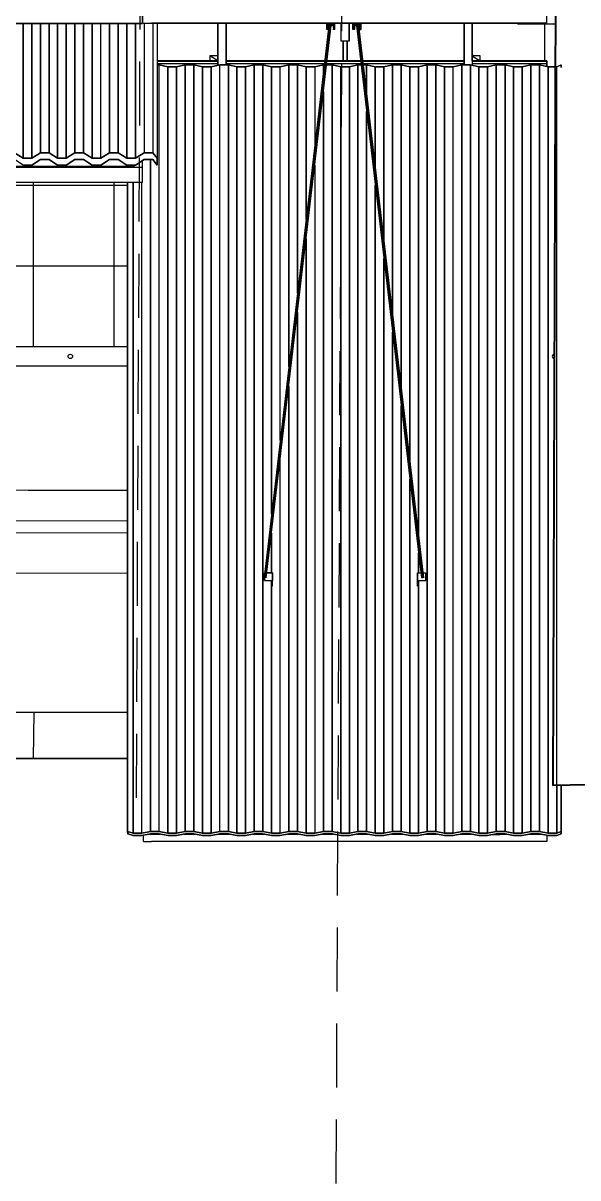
# Model space of a CAD drawing. Header units: millimetres. Extents: x -4997 to -4876, y -8737 to -8661.
# Drawn here: x -4911.32 to -4905.82, y -8712.92 to -8701.47 of the extents above; entities that cross this region are included whole.
import ezdxf

# ---------------------------------------------------------------- set-up
doc = ezdxf.new("R2010")
doc.units = ezdxf.units.MM
doc.header["$LTSCALE"] = 0.1
doc.linetypes.add('HIDDEN', pattern=[9.525, 6.35, -3.175])
for name, color, linetype in [('cobertura nova', 4, 'Continuous'), ('hachuras cobertura', 251, 'Continuous'), ('hachuras piso', 251, 'Continuous'), ('imagem', 7, 'Continuous'), ('layout cobertura', 251, 'Continuous'), ('visto', 9, 'Continuous')]:
    doc.layers.add(name, color=color, linetype=linetype)
doc.layers.add('coberturas', color=7, linetype='Continuous', lineweight=40)
picture_1 = doc.add_image_def('image1.jpg', size_in_pixel=(1920, 1080))

msp = doc.modelspace()

# ---------------------------------------------------------------- linework, layer by layer
at = {"layer": 'cobertura nova'}
for p, q in [((-4910.133, -8701.322), (-4910.133, -8701.472)), ((-4910.133, -8701.472), (-4910.133, -8701.322)), ((-4906.126, -8701.468), (-4906.126, -8701.318)), ((-4906.126, -8701.468), (-4906.126, -8701.318)), ((-4914.053, -8701.472), (-4910.213, -8701.472)), ((-4910.213, -8701.472), (-4914.053, -8701.472)), ((-4914.053, -8701.472), (-4910.213, -8701.472)), ((-4910.213, -8701.472), (-4914.053, -8701.472)), ((-4910.213, -8701.472), (-4910.133, -8701.472)), ((-4910.133, -8701.472), (-4910.213, -8701.472)), ((-4910.213, -8701.472), (-4910.133, -8701.472)), ((-4910.133, -8701.472), (-4910.213, -8701.472)), ((-4910.126, -8701.468), (-4910.046, -8701.468)), ((-4910.046, -8701.468), (-4906.126, -8701.468)), ((-4906.126, -8701.468), (-4910.046, -8701.468)), ((-4906.206, -8701.468), (-4910.046, -8701.468)), ((-4910.046, -8701.468), (-4906.206, -8701.468)), ((-4909.989, -8701.468), (-4908.308, -8701.468)), ((-4909.989, -8701.468), (-4908.308, -8701.468)), ((-4908.308, -8701.468), (-4909.989, -8701.468)), ((-4909.386, -8701.468), (-4909.989, -8701.468)), ((-4909.989, -8701.468), (-4909.989, -8702.807)), ((-4909.386, -8701.886), (-4909.386, -8701.468)), ((-4909.386, -8701.468), (-4909.386, -8701.886)), ((-4909.306, -8701.468), (-4909.306, -8701.883)), ((-4909.306, -8701.883), (-4909.306, -8701.468)), ((-4908.48, -8701.468), (-4909.306, -8701.468)), ((-4908.308, -8701.478), (-4908.308, -8701.468)), ((-4908.308, -8701.468), (-4908.308, -8701.478)), ((-4908.293, -8701.468), (-4908.293, -8701.478)), ((-4908.293, -8701.478), (-4908.293, -8701.468)), ((-4908.242, -8701.478), (-4908.242, -8701.468)), ((-4908.228, -8701.468), (-4908.048, -8701.468)), ((-4908.228, -8701.468), (-4908.048, -8701.468)), ((-4908.048, -8701.468), (-4908.228, -8701.468)), ((-4908.228, -8701.478), (-4908.228, -8701.468)), ((-4908.166, -8701.648), (-4908.166, -8701.468)), ((-4908.086, -8701.468), (-4908.086, -8701.648)), ((-4908.086, -8701.648), (-4908.086, -8701.468)), ((-4908.048, -8701.478), (-4908.048, -8701.468)), ((-4908.048, -8701.468), (-4908.048, -8701.478)), ((-4908.033, -8701.468), (-4908.033, -8701.478)), ((-4908.033, -8701.478), (-4908.033, -8701.468)), ((-4907.982, -8701.478), (-4907.982, -8701.468)), ((-4907.982, -8701.468), (-4907.982, -8701.478)), ((-4907.968, -8701.468), (-4906.206, -8701.468)), ((-4907.968, -8701.468), (-4906.126, -8701.468)), ((-4906.206, -8701.468), (-4907.968, -8701.468)), ((-4907.968, -8701.478), (-4907.968, -8701.468)), ((-4907.968, -8701.468), (-4907.968, -8701.503)), ((-4907.968, -8701.468), (-4907.968, -8701.478)), ((-4906.946, -8701.883), (-4906.946, -8701.468)), ((-4906.946, -8701.468), (-4906.946, -8701.883)), ((-4906.866, -8701.468), (-4906.866, -8701.886)), ((-4906.866, -8701.792), (-4906.866, -8701.468)), ((-4906.126, -8701.468), (-4906.206, -8701.468)), ((-4906.126, -8701.468), (-4906.206, -8701.468)), ((-4906.126, -8701.468), (-4906.206, -8701.468)), ((-4906.206, -8701.468), (-4906.126, -8701.468)), ((-4906.149, -8701.468), (-4906.149, -8701.843)), ((-4908.286, -8701.493), (-4908.929, -8706.968)), ((-4908.283, -8701.493), (-4908.929, -8706.968)), ((-4908.926, -8706.966), (-4908.275, -8701.493)), ((-4908.283, -8701.493), (-4908.926, -8706.966)), ((-4908.918, -8706.966), (-4908.267, -8701.493)), ((-4908.918, -8706.966), (-4908.275, -8701.493)), ((-4908.91, -8706.966), (-4908.263, -8701.493)), ((-4908.267, -8701.493), (-4908.91, -8706.966)), ((-4908.907, -8706.968), (-4908.263, -8701.493)), ((-4908.293, -8701.478), (-4908.308, -8701.478)), ((-4908.308, -8701.511), (-4908.308, -8701.478)), ((-4908.308, -8701.478), (-4908.308, -8701.511)), ((-4908.293, -8701.511), (-4908.308, -8701.511)), ((-4908.308, -8701.531), (-4908.308, -8701.511)), ((-4908.308, -8701.511), (-4908.308, -8701.531)), ((-4908.308, -8701.524), (-4908.308, -8701.531)), ((-4908.293, -8701.531), (-4908.308, -8701.531)), ((-4908.242, -8701.478), (-4908.293, -8701.478)), ((-4908.293, -8701.478), (-4908.293, -8701.511)), ((-4908.293, -8701.511), (-4908.293, -8701.478)), ((-4908.242, -8701.493), (-4908.293, -8701.493)), ((-4908.293, -8701.493), (-4908.293, -8701.503)), ((-4908.293, -8701.503), (-4908.293, -8701.524)), ((-4908.293, -8701.511), (-4908.293, -8701.531)), ((-4908.293, -8701.531), (-4908.293, -8701.511)), ((-4908.293, -8701.524), (-4908.293, -8701.531)), ((-4908.228, -8701.478), (-4908.242, -8701.478)), ((-4908.242, -8701.511), (-4908.242, -8701.478)), ((-4908.242, -8701.478), (-4908.242, -8701.493)), ((-4908.228, -8701.511), (-4908.242, -8701.511)), ((-4908.242, -8701.511), (-4908.242, -8701.531)), ((-4908.242, -8701.531), (-4908.242, -8701.524)), ((-4908.228, -8701.531), (-4908.242, -8701.531)), ((-4908.228, -8701.511), (-4908.228, -8701.478)), ((-4908.228, -8701.531), (-4908.228, -8701.511)), ((-4908.033, -8701.478), (-4908.048, -8701.478)), ((-4908.048, -8701.511), (-4908.048, -8701.478)), ((-4908.048, -8701.478), (-4908.048, -8701.511)), ((-4908.033, -8701.511), (-4908.048, -8701.511)), ((-4908.048, -8701.531), (-4908.048, -8701.511)), ((-4908.048, -8701.511), (-4908.048, -8701.531)), ((-4908.048, -8701.524), (-4908.048, -8701.531)), ((-4908.033, -8701.531), (-4908.048, -8701.531)), ((-4908.033, -8701.478), (-4908.033, -8701.511)), ((-4908.033, -8701.511), (-4908.033, -8701.478)), ((-4907.982, -8701.478), (-4908.033, -8701.478)), ((-4908.033, -8701.478), (-4907.982, -8701.478)), ((-4908.033, -8701.493), (-4908.033, -8701.503)), ((-4908.033, -8701.493), (-4908.002, -8701.493)), ((-4908.002, -8701.493), (-4908.033, -8701.493)), ((-4908.033, -8701.503), (-4908.033, -8701.524)), ((-4908.033, -8701.511), (-4908.033, -8701.531)), ((-4908.033, -8701.531), (-4908.033, -8701.511)), ((-4908.033, -8701.524), (-4908.033, -8701.531)), ((-4908.014, -8701.478), (-4908.014, -8701.478)), ((-4908.012, -8701.493), (-4907.369, -8706.968)), ((-4908.011, -8701.478), (-4908.011, -8701.478)), ((-4908.011, -8701.478), (-4908.011, -8701.478)), ((-4908.009, -8701.493), (-4907.365, -8706.97)), ((-4908.009, -8701.493), (-4907.369, -8706.968)), ((-4908.003, -8701.478), (-4907.357, -8706.971)), ((-4907.365, -8706.97), (-4908.003, -8701.478)), ((-4907.357, -8706.971), (-4907.994, -8701.493)), ((-4907.349, -8706.97), (-4907.993, -8701.493)), ((-4907.349, -8706.97), (-4907.99, -8701.493)), ((-4907.346, -8706.968), (-4907.99, -8701.493)), ((-4907.982, -8701.478), (-4907.968, -8701.478)), ((-4907.982, -8701.511), (-4907.982, -8701.478)), ((-4907.982, -8701.478), (-4907.982, -8701.511)), ((-4907.982, -8701.503), (-4907.982, -8701.524)), ((-4907.968, -8701.511), (-4907.982, -8701.511)), ((-4907.982, -8701.511), (-4907.982, -8701.531)), ((-4907.982, -8701.511), (-4907.968, -8701.511)), ((-4907.982, -8701.531), (-4907.982, -8701.511)), ((-4907.982, -8701.524), (-4907.982, -8701.524)), ((-4907.982, -8701.524), (-4907.982, -8701.531)), ((-4907.982, -8701.531), (-4907.982, -8701.531)), ((-4907.982, -8701.531), (-4907.968, -8701.531)), ((-4907.968, -8701.531), (-4907.982, -8701.531)), ((-4907.968, -8701.511), (-4907.968, -8701.478)), ((-4907.968, -8701.478), (-4907.968, -8701.511)), ((-4907.968, -8701.503), (-4907.968, -8701.524)), ((-4907.968, -8701.531), (-4907.968, -8701.511)), ((-4907.968, -8701.511), (-4907.968, -8701.531)), ((-4907.968, -8701.524), (-4907.968, -8701.531)), ((-4908.086, -8701.648), (-4908.166, -8701.648)), ((-4908.146, -8701.648), (-4908.146, -8701.843)), ((-4908.146, -8701.843), (-4908.146, -8701.648)), ((-4908.106, -8701.648), (-4908.106, -8701.843)), ((-4908.106, -8701.843), (-4908.106, -8701.648)), ((-4908.106, -8701.843), (-4908.106, -8701.648)), ((-4909.466, -8701.792), (-4909.466, -8701.843)), ((-4909.386, -8701.792), (-4909.466, -8701.792)), ((-4909.386, -8701.843), (-4909.466, -8701.792)), ((-4909.386, -8701.843), (-4909.386, -8701.792)), ((-4906.866, -8701.843), (-4906.866, -8701.792)), ((-4906.786, -8701.792), (-4906.866, -8701.792)), ((-4906.866, -8701.792), (-4906.786, -8701.843)), ((-4906.786, -8701.843), (-4906.786, -8701.792)), ((-4909.386, -8701.843), (-4909.989, -8701.843)), ((-4909.989, -8701.843), (-4909.386, -8701.843)), ((-4909.989, -8701.845), (-4909.386, -8701.845)), ((-4909.989, -8701.869), (-4909.386, -8701.869)), ((-4909.969, -8701.883), (-4909.989, -8701.883)), ((-4909.989, -8701.883), (-4909.969, -8701.883)), ((-4909.883, -8701.901), (-4909.969, -8701.883)), ((-4909.969, -8701.883), (-4909.883, -8701.901)), ((-4909.798, -8701.901), (-4909.883, -8701.901)), ((-4909.883, -8701.901), (-4909.883, -8701.901)), ((-4909.883, -8701.901), (-4909.798, -8701.901)), ((-4909.712, -8701.883), (-4909.798, -8701.901)), ((-4909.798, -8701.901), (-4909.712, -8701.883)), ((-4909.798, -8701.901), (-4909.798, -8701.901)), ((-4909.626, -8701.883), (-4909.712, -8701.883)), ((-4909.712, -8701.883), (-4909.712, -8701.883)), ((-4909.712, -8701.883), (-4909.626, -8701.883)), ((-4909.54, -8701.901), (-4909.626, -8701.883)), ((-4909.626, -8701.883), (-4909.626, -8701.883)), ((-4909.626, -8701.883), (-4909.54, -8701.901)), ((-4909.455, -8701.901), (-4909.54, -8701.901)), ((-4909.54, -8701.901), (-4909.54, -8701.901)), ((-4909.54, -8701.901), (-4909.455, -8701.901)), ((-4909.466, -8701.843), (-4909.466, -8701.843)), ((-4909.466, -8701.843), (-4909.466, -8701.843)), ((-4909.466, -8701.843), (-4909.386, -8701.843)), ((-4909.369, -8701.883), (-4909.455, -8701.901)), ((-4909.455, -8701.901), (-4909.369, -8701.883)), ((-4909.455, -8701.901), (-4909.455, -8701.901)), ((-4909.386, -8701.843), (-4909.386, -8701.843)), ((-4909.283, -8701.883), (-4909.369, -8701.883)), ((-4909.369, -8701.883), (-4909.283, -8701.883)), ((-4908.327, -8701.843), (-4909.306, -8701.843)), ((-4909.306, -8701.843), (-4908.327, -8701.843)), ((-4909.306, -8701.845), (-4908.327, -8701.845)), ((-4909.306, -8701.869), (-4908.33, -8701.869)), ((-4909.198, -8701.901), (-4909.283, -8701.883)), ((-4909.283, -8701.883), (-4909.283, -8701.883)), ((-4909.283, -8701.883), (-4909.198, -8701.901)), ((-4909.112, -8701.901), (-4909.198, -8701.901)), ((-4909.198, -8701.901), (-4909.198, -8701.901)), ((-4909.198, -8701.901), (-4909.112, -8701.901)), ((-4909.026, -8701.883), (-4909.112, -8701.901)), ((-4909.112, -8701.901), (-4909.026, -8701.883)), ((-4909.112, -8701.901), (-4909.112, -8701.901)), ((-4908.94, -8701.883), (-4909.026, -8701.883)), ((-4909.026, -8701.883), (-4909.026, -8701.883)), ((-4909.026, -8701.883), (-4908.94, -8701.883)), ((-4908.855, -8701.901), (-4908.94, -8701.883)), ((-4908.94, -8701.883), (-4908.94, -8701.883)), ((-4908.94, -8701.883), (-4908.855, -8701.901)), ((-4908.769, -8701.901), (-4908.855, -8701.901)), ((-4908.855, -8701.901), (-4908.855, -8701.901)), ((-4908.855, -8701.901), (-4908.769, -8701.901)), ((-4908.683, -8701.883), (-4908.769, -8701.901)), ((-4908.769, -8701.901), (-4908.683, -8701.883)), ((-4908.598, -8701.883), (-4908.683, -8701.883)), ((-4908.683, -8701.883), (-4908.683, -8701.883)), ((-4908.683, -8701.883), (-4908.598, -8701.883)), ((-4908.512, -8701.901), (-4908.598, -8701.883)), ((-4908.598, -8701.883), (-4908.598, -8701.883)), ((-4908.598, -8701.883), (-4908.512, -8701.901)), ((-4908.426, -8701.901), (-4908.512, -8701.901)), ((-4908.512, -8701.901), (-4908.512, -8701.901)), ((-4908.512, -8701.901), (-4908.426, -8701.901)), ((-4908.34, -8701.883), (-4908.426, -8701.901)), ((-4908.426, -8701.901), (-4908.34, -8701.883)), ((-4908.332, -8701.883), (-4908.34, -8701.883)), ((-4908.34, -8701.958), (-4908.34, -8701.883)), ((-4908.34, -8701.883), (-4908.34, -8701.883)), ((-4908.34, -8701.883), (-4908.332, -8701.883)), ((-4908.255, -8701.883), (-4908.309, -8701.883)), ((-4908.309, -8701.883), (-4908.255, -8701.883)), ((-4908.307, -8701.869), (-4907.968, -8701.869)), ((-4908.305, -8701.845), (-4907.971, -8701.845)), ((-4907.971, -8701.843), (-4908.304, -8701.843)), ((-4908.304, -8701.843), (-4907.971, -8701.843)), ((-4908.169, -8701.901), (-4908.255, -8701.883)), ((-4908.255, -8701.883), (-4908.255, -8701.883)), ((-4908.255, -8701.883), (-4908.169, -8701.901)), ((-4908.083, -8701.901), (-4908.169, -8701.901)), ((-4908.169, -8701.901), (-4908.169, -8701.901)), ((-4908.169, -8701.901), (-4908.083, -8701.901)), ((-4907.998, -8701.883), (-4908.083, -8701.901)), ((-4908.083, -8701.901), (-4907.998, -8701.883)), ((-4908.083, -8701.901), (-4908.083, -8701.901)), ((-4907.966, -8701.883), (-4907.998, -8701.883)), ((-4907.998, -8701.883), (-4907.998, -8701.883)), ((-4907.998, -8701.883), (-4907.966, -8701.883)), ((-4906.946, -8701.843), (-4907.948, -8701.843)), ((-4907.948, -8701.843), (-4906.946, -8701.843)), ((-4907.948, -8701.845), (-4906.946, -8701.845)), ((-4907.945, -8701.869), (-4906.946, -8701.869)), ((-4907.912, -8701.883), (-4907.944, -8701.883)), ((-4907.944, -8701.883), (-4907.912, -8701.883)), ((-4907.826, -8701.901), (-4907.912, -8701.883)), ((-4907.912, -8702.154), (-4907.912, -8701.883)), ((-4907.912, -8701.883), (-4907.912, -8701.883)), ((-4907.912, -8701.883), (-4907.826, -8701.901)), ((-4907.74, -8701.901), (-4907.826, -8701.901)), ((-4907.826, -8701.901), (-4907.826, -8701.901)), ((-4907.826, -8701.901), (-4907.74, -8701.901)), ((-4907.655, -8701.883), (-4907.74, -8701.901)), ((-4907.74, -8701.901), (-4907.655, -8701.883)), ((-4907.74, -8701.901), (-4907.74, -8701.901)), ((-4907.569, -8701.883), (-4907.655, -8701.883)), ((-4907.655, -8701.883), (-4907.655, -8701.883)), ((-4907.655, -8701.883), (-4907.569, -8701.883)), ((-4907.483, -8701.901), (-4907.569, -8701.883)), ((-4907.569, -8701.883), (-4907.569, -8701.883)), ((-4907.569, -8701.883), (-4907.483, -8701.901)), ((-4907.398, -8701.901), (-4907.483, -8701.901)), ((-4907.483, -8701.901), (-4907.483, -8701.901)), ((-4907.483, -8701.901), (-4907.398, -8701.901)), ((-4907.312, -8701.883), (-4907.398, -8701.901)), ((-4907.398, -8701.901), (-4907.312, -8701.883)), ((-4907.398, -8701.901), (-4907.398, -8701.901)), ((-4907.226, -8701.883), (-4907.312, -8701.883)), ((-4907.312, -8701.883), (-4907.312, -8701.883)), ((-4907.312, -8701.883), (-4907.226, -8701.883)), ((-4907.14, -8701.901), (-4907.226, -8701.883)), ((-4907.226, -8701.883), (-4907.226, -8701.883)), ((-4907.226, -8701.883), (-4907.14, -8701.901)), ((-4907.055, -8701.901), (-4907.14, -8701.901)), ((-4907.14, -8701.901), (-4907.14, -8701.901)), ((-4907.14, -8701.901), (-4907.055, -8701.901)), ((-4906.969, -8701.883), (-4907.055, -8701.901)), ((-4907.055, -8701.901), (-4906.969, -8701.883)), ((-4906.883, -8701.883), (-4906.969, -8701.883)), ((-4906.969, -8701.883), (-4906.969, -8701.883)), ((-4906.969, -8701.883), (-4906.883, -8701.883)), ((-4906.798, -8701.901), (-4906.883, -8701.883)), ((-4906.883, -8701.883), (-4906.883, -8701.883)), ((-4906.883, -8701.883), (-4906.798, -8701.901)), ((-4906.126, -8701.843), (-4906.866, -8701.843)), ((-4906.866, -8701.843), (-4906.126, -8701.843)), ((-4906.866, -8701.843), (-4906.866, -8701.843)), ((-4906.866, -8701.843), (-4906.786, -8701.843)), ((-4906.866, -8701.845), (-4906.126, -8701.845)), ((-4906.866, -8701.869), (-4906.126, -8701.869)), ((-4906.712, -8701.901), (-4906.798, -8701.901)), ((-4906.798, -8701.901), (-4906.798, -8701.901)), ((-4906.798, -8701.901), (-4906.712, -8701.901)), ((-4906.786, -8701.843), (-4906.786, -8701.843)), ((-4906.626, -8701.883), (-4906.712, -8701.901)), ((-4906.712, -8701.901), (-4906.626, -8701.883)), ((-4906.712, -8701.901), (-4906.712, -8701.901)), ((-4906.54, -8701.883), (-4906.626, -8701.883)), ((-4906.626, -8701.883), (-4906.626, -8701.883)), ((-4906.626, -8701.883), (-4906.54, -8701.883)), ((-4906.455, -8701.901), (-4906.54, -8701.883)), ((-4906.54, -8701.883), (-4906.54, -8701.883)), ((-4906.54, -8701.883), (-4906.455, -8701.901)), ((-4906.369, -8701.901), (-4906.455, -8701.901)), ((-4906.455, -8701.901), (-4906.455, -8701.901)), ((-4906.455, -8701.901), (-4906.369, -8701.901)), ((-4906.283, -8701.883), (-4906.369, -8701.901)), ((-4906.369, -8701.901), (-4906.283, -8701.883)), ((-4906.369, -8701.901), (-4906.369, -8701.901)), ((-4906.198, -8701.883), (-4906.283, -8701.883)), ((-4906.283, -8701.883), (-4906.283, -8701.883)), ((-4906.283, -8701.883), (-4906.198, -8701.883)), ((-4906.112, -8701.901), (-4906.198, -8701.883)), ((-4906.198, -8701.883), (-4906.198, -8701.883)), ((-4906.198, -8701.883), (-4906.112, -8701.901)), ((-4906.126, -8701.845), (-4906.126, -8701.843)), ((-4906.126, -8701.843), (-4906.126, -8701.845)), ((-4906.126, -8701.869), (-4906.126, -8701.845)), ((-4906.126, -8701.845), (-4906.126, -8701.869)), ((-4906.126, -8701.898), (-4906.126, -8701.869)), ((-4906.126, -8701.869), (-4906.126, -8701.898)), ((-4906.026, -8701.901), (-4906.112, -8701.901)), ((-4906.112, -8701.901), (-4906.112, -8701.901)), ((-4906.112, -8701.901), (-4906.026, -8701.901)), ((-4905.983, -8701.883), (-4906.026, -8701.901)), ((-4906.026, -8701.901), (-4905.983, -8701.883)), ((-4906.026, -8701.901), (-4906.026, -8701.901)), ((-4906.026, -8701.925), (-4906.026, -8701.925)), ((-4905.983, -8701.907), (-4905.983, -8701.883)), ((-4905.983, -8701.883), (-4905.983, -8701.883)), ((-4905.983, -8701.883), (-4905.983, -8701.883)), ((-4905.983, -8701.884), (-4905.983, -8701.906)), ((-4911.404, -8702.753), (-4911.318, -8702.807)), ((-4911.318, -8702.807), (-4911.404, -8702.753)), ((-4911.319, -8702.876), (-4911.404, -8702.822)), ((-4911.319, -8702.807), (-4911.319, -8702.807)), ((-4911.319, -8702.807), (-4911.319, -8702.807)), ((-4911.318, -8702.807), (-4911.233, -8702.807)), ((-4911.233, -8702.807), (-4911.318, -8702.807)), ((-4911.233, -8702.807), (-4911.147, -8702.753)), ((-4911.147, -8702.753), (-4911.233, -8702.807)), ((-4911.233, -8702.807), (-4911.233, -8702.807)), ((-4911.233, -8702.807), (-4911.233, -8702.807)), ((-4911.147, -8702.822), (-4911.233, -8702.876)), ((-4911.233, -8702.876), (-4911.147, -8702.822)), ((-4911.147, -8702.753), (-4911.061, -8702.753)), ((-4911.147, -8702.753), (-4911.147, -8702.753)), ((-4911.061, -8702.753), (-4911.147, -8702.753)), ((-4911.147, -8702.753), (-4911.147, -8702.753)), ((-4911.061, -8702.822), (-4911.147, -8702.822)), ((-4911.147, -8702.822), (-4911.061, -8702.822)), ((-4911.061, -8702.753), (-4910.976, -8702.807)), ((-4911.061, -8702.753), (-4911.061, -8702.753)), ((-4910.976, -8702.807), (-4911.061, -8702.753)), ((-4911.061, -8702.753), (-4911.061, -8702.753)), ((-4910.976, -8702.876), (-4911.061, -8702.822)), ((-4911.061, -8702.822), (-4910.976, -8702.876)), ((-4910.976, -8702.807), (-4910.89, -8702.807)), ((-4910.976, -8702.807), (-4910.976, -8702.807)), ((-4910.89, -8702.807), (-4910.976, -8702.807)), ((-4910.976, -8702.807), (-4910.976, -8702.807)), ((-4910.89, -8702.807), (-4910.804, -8702.753)), ((-4910.804, -8702.753), (-4910.89, -8702.807)), ((-4910.89, -8702.807), (-4910.89, -8702.807)), ((-4910.804, -8702.822), (-4910.89, -8702.876)), ((-4910.89, -8702.876), (-4910.804, -8702.822)), ((-4910.804, -8702.753), (-4910.718, -8702.753)), ((-4910.804, -8702.753), (-4910.804, -8702.753)), ((-4910.718, -8702.753), (-4910.804, -8702.753)), ((-4910.719, -8702.822), (-4910.804, -8702.822)), ((-4910.804, -8702.822), (-4910.719, -8702.822)), ((-4910.719, -8702.753), (-4910.719, -8702.753)), ((-4910.719, -8702.753), (-4910.719, -8702.753)), ((-4910.633, -8702.876), (-4910.719, -8702.822)), ((-4910.719, -8702.822), (-4910.633, -8702.876)), ((-4910.718, -8702.753), (-4910.633, -8702.807)), ((-4910.633, -8702.807), (-4910.718, -8702.753)), ((-4910.633, -8702.807), (-4910.547, -8702.807)), ((-4910.547, -8702.807), (-4910.633, -8702.807)), ((-4910.633, -8702.807), (-4910.633, -8702.807)), ((-4910.633, -8702.807), (-4910.633, -8702.807)), ((-4910.547, -8702.807), (-4910.461, -8702.753)), ((-4910.461, -8702.753), (-4910.547, -8702.807)), ((-4910.547, -8702.807), (-4910.547, -8702.807)), ((-4910.547, -8702.807), (-4910.547, -8702.807)), ((-4910.461, -8702.822), (-4910.547, -8702.876)), ((-4910.547, -8702.876), (-4910.461, -8702.822)), ((-4910.461, -8702.753), (-4910.376, -8702.753)), ((-4910.461, -8702.753), (-4910.461, -8702.753)), ((-4910.376, -8702.753), (-4910.461, -8702.753)), ((-4910.461, -8702.753), (-4910.461, -8702.753)), ((-4910.376, -8702.822), (-4910.461, -8702.822)), ((-4910.461, -8702.822), (-4910.376, -8702.822)), ((-4910.376, -8702.753), (-4910.376, -8702.753)), ((-4910.376, -8702.753), (-4910.29, -8702.807)), ((-4910.376, -8702.753), (-4910.376, -8702.753)), ((-4910.29, -8702.807), (-4910.376, -8702.753)), ((-4910.376, -8702.822), (-4910.29, -8702.876)), ((-4910.29, -8702.876), (-4910.376, -8702.822)), ((-4910.29, -8702.807), (-4910.29, -8702.807)), ((-4910.29, -8702.807), (-4910.204, -8702.807)), ((-4910.204, -8702.807), (-4910.29, -8702.807)), ((-4910.204, -8702.807), (-4910.118, -8702.753)), ((-4910.118, -8702.753), (-4910.204, -8702.807)), ((-4910.204, -8702.807), (-4910.204, -8702.807)), ((-4910.119, -8702.822), (-4910.204, -8702.876)), ((-4910.204, -8702.876), (-4910.119, -8702.822)), ((-4910.133, -8702.887), (-4910.133, -8702.831)), ((-4910.119, -8702.753), (-4910.119, -8702.753)), ((-4910.033, -8702.822), (-4910.119, -8702.822)), ((-4910.119, -8702.822), (-4910.033, -8702.822)), ((-4910.118, -8702.753), (-4910.033, -8702.753)), ((-4910.033, -8702.753), (-4910.118, -8702.753)), ((-4910.033, -8702.753), (-4909.989, -8702.807)), ((-4909.989, -8702.807), (-4910.033, -8702.753)), ((-4910.033, -8702.753), (-4910.033, -8702.753)), ((-4909.989, -8702.876), (-4910.033, -8702.822)), ((-4910.033, -8702.822), (-4909.989, -8702.876)), ((-4909.989, -8702.807), (-4909.989, -8702.876)), ((-4909.989, -8702.876), (-4909.989, -8702.807)), ((-4909.989, -8702.807), (-4909.989, -8702.807)), ((-4914.053, -8702.887), (-4910.213, -8702.887)), ((-4910.213, -8702.901), (-4914.053, -8702.901)), ((-4911.233, -8702.876), (-4911.319, -8702.876)), ((-4911.319, -8702.876), (-4911.233, -8702.876)), ((-4910.89, -8702.876), (-4910.976, -8702.876)), ((-4910.976, -8702.876), (-4910.89, -8702.876)), ((-4910.547, -8702.876), (-4910.633, -8702.876)), ((-4910.633, -8702.876), (-4910.547, -8702.876)), ((-4910.29, -8702.876), (-4910.204, -8702.876)), ((-4910.204, -8702.876), (-4910.29, -8702.876)), ((-4910.282, -8702.876), (-4910.282, -8702.887)), ((-4910.282, -8702.887), (-4910.282, -8702.876)), ((-4910.226, -8702.876), (-4910.226, -8702.887)), ((-4910.226, -8702.887), (-4910.226, -8702.876)), ((-4910.213, -8702.887), (-4910.213, -8702.876)), ((-4910.133, -8702.901), (-4910.213, -8702.901)), ((-4910.133, -8702.901), (-4910.133, -8702.887)), ((-4910.133, -8703.048), (-4910.133, -8702.901)), ((-4910.213, -8703.048), (-4914.053, -8703.048)), ((-4910.282, -8703.048), (-4910.282, -8709.484)), ((-4910.282, -8709.484), (-4910.282, -8703.048)), ((-4910.133, -8703.048), (-4910.213, -8703.048)), ((-4908.855, -8706.919), (-4908.855, -8706.525)), ((-4908.855, -8706.525), (-4908.855, -8706.919)), ((-4907.398, -8706.919), (-4907.398, -8706.721)), ((-4907.398, -8706.721), (-4907.398, -8706.919)), ((-4908.929, -8706.968), (-4908.926, -8706.966)), ((-4908.929, -8706.968), (-4908.926, -8706.968)), ((-4908.926, -8706.97), (-4908.929, -8706.968)), ((-4908.926, -8706.941), (-4908.926, -8706.919)), ((-4908.926, -8706.919), (-4908.924, -8706.919)), ((-4908.924, -8706.919), (-4908.926, -8706.919)), ((-4908.926, -8706.919), (-4908.926, -8706.941)), ((-4908.926, -8706.995), (-4908.926, -8706.941)), ((-4908.926, -8706.942), (-4908.926, -8706.995)), ((-4908.901, -8706.919), (-4908.846, -8706.919)), ((-4908.846, -8706.919), (-4908.901, -8706.919)), ((-4908.846, -8706.995), (-4908.846, -8706.919)), ((-4908.846, -8706.919), (-4908.846, -8706.995)), ((-4907.406, -8706.919), (-4907.374, -8706.919)), ((-4907.406, -8706.976), (-4907.406, -8706.919)), ((-4907.406, -8706.919), (-4907.406, -8706.995)), ((-4907.406, -8706.995), (-4907.406, -8706.919)), ((-4907.352, -8706.919), (-4907.326, -8706.919)), ((-4907.326, -8706.995), (-4907.326, -8706.919)), ((-4908.926, -8706.995), (-4908.846, -8706.995)), ((-4908.846, -8707.051), (-4908.846, -8706.995)), ((-4907.406, -8707.051), (-4907.406, -8706.995)), ((-4907.406, -8706.995), (-4907.326, -8706.995)), ((-4906.026, -8709.029), (-4906.026, -8709.503)), ((-4905.983, -8709.508), (-4905.983, -8709.028)), ((-4905.983, -8709.484), (-4905.983, -8709.028)), ((-4905.983, -8709.028), (-4905.983, -8709.484)), ((-4910.282, -8709.484), (-4910.281, -8709.508)), ((-4910.226, -8709.503), (-4910.282, -8709.484)), ((-4910.281, -8709.508), (-4910.282, -8709.484)), ((-4910.282, -8709.484), (-4910.226, -8709.503)), ((-4910.055, -8709.484), (-4910.14, -8709.503)), ((-4910.14, -8709.503), (-4910.055, -8709.484)), ((-4910.055, -8709.484), (-4910.055, -8709.484)), ((-4909.969, -8709.484), (-4910.055, -8709.484)), ((-4910.055, -8709.484), (-4909.969, -8709.484)), ((-4909.883, -8709.503), (-4909.969, -8709.484)), ((-4909.969, -8709.484), (-4909.883, -8709.503)), ((-4909.712, -8709.484), (-4909.798, -8709.503)), ((-4909.798, -8709.503), (-4909.712, -8709.484)), ((-4909.712, -8709.484), (-4909.712, -8709.484)), ((-4909.626, -8709.484), (-4909.712, -8709.484)), ((-4909.712, -8709.484), (-4909.626, -8709.484)), ((-4909.626, -8709.484), (-4909.626, -8709.484)), ((-4909.54, -8709.503), (-4909.626, -8709.484)), ((-4909.626, -8709.484), (-4909.54, -8709.503)), ((-4909.369, -8709.484), (-4909.455, -8709.503)), ((-4909.455, -8709.503), (-4909.369, -8709.484)), ((-4909.283, -8709.484), (-4909.369, -8709.484)), ((-4909.369, -8709.484), (-4909.283, -8709.484)), ((-4909.283, -8709.484), (-4909.283, -8709.484)), ((-4909.198, -8709.503), (-4909.283, -8709.484)), ((-4909.283, -8709.484), (-4909.198, -8709.503)), ((-4909.026, -8709.484), (-4909.112, -8709.503)), ((-4909.112, -8709.503), (-4909.026, -8709.484)), ((-4909.026, -8709.484), (-4909.026, -8709.484)), ((-4908.94, -8709.484), (-4909.026, -8709.484)), ((-4909.026, -8709.484), (-4908.94, -8709.484)), ((-4908.94, -8709.484), (-4908.94, -8709.484)), ((-4908.855, -8709.503), (-4908.94, -8709.484)), ((-4908.94, -8709.484), (-4908.855, -8709.503)), ((-4908.683, -8709.484), (-4908.769, -8709.503)), ((-4908.769, -8709.503), (-4908.683, -8709.484)), ((-4908.683, -8709.484), (-4908.683, -8709.484)), ((-4908.598, -8709.484), (-4908.683, -8709.484)), ((-4908.683, -8709.484), (-4908.598, -8709.484)), ((-4908.598, -8709.484), (-4908.598, -8709.484)), ((-4908.512, -8709.503), (-4908.598, -8709.484)), ((-4908.598, -8709.484), (-4908.512, -8709.503)), ((-4908.34, -8709.484), (-4908.426, -8709.503)), ((-4908.426, -8709.503), (-4908.34, -8709.484)), ((-4908.34, -8709.484), (-4908.34, -8709.484)), ((-4908.255, -8709.484), (-4908.34, -8709.484)), ((-4908.34, -8709.484), (-4908.255, -8709.484)), ((-4908.255, -8709.484), (-4908.255, -8709.484)), ((-4908.169, -8709.503), (-4908.255, -8709.484)), ((-4908.255, -8709.484), (-4908.169, -8709.503)), ((-4907.998, -8709.484), (-4908.083, -8709.503)), ((-4908.083, -8709.503), (-4907.998, -8709.484)), ((-4907.998, -8709.484), (-4907.998, -8709.484)), ((-4907.912, -8709.484), (-4907.998, -8709.484)), ((-4907.998, -8709.484), (-4907.912, -8709.484)), ((-4907.912, -8709.484), (-4907.912, -8709.484)), ((-4907.826, -8709.503), (-4907.912, -8709.484)), ((-4907.912, -8709.484), (-4907.826, -8709.503)), ((-4907.655, -8709.484), (-4907.74, -8709.503)), ((-4907.74, -8709.503), (-4907.655, -8709.484)), ((-4907.655, -8709.484), (-4907.655, -8709.484)), ((-4907.569, -8709.484), (-4907.655, -8709.484)), ((-4907.655, -8709.484), (-4907.569, -8709.484)), ((-4907.569, -8709.484), (-4907.569, -8709.484)), ((-4907.483, -8709.503), (-4907.569, -8709.484)), ((-4907.569, -8709.484), (-4907.483, -8709.503)), ((-4907.312, -8709.484), (-4907.398, -8709.503)), ((-4907.398, -8709.503), (-4907.312, -8709.484)), ((-4907.312, -8709.484), (-4907.312, -8709.484)), ((-4907.226, -8709.484), (-4907.312, -8709.484)), ((-4907.312, -8709.484), (-4907.226, -8709.484)), ((-4907.226, -8709.484), (-4907.226, -8709.484)), ((-4907.14, -8709.503), (-4907.226, -8709.484)), ((-4907.226, -8709.484), (-4907.14, -8709.503)), ((-4906.969, -8709.484), (-4907.055, -8709.503)), ((-4907.055, -8709.503), (-4906.969, -8709.484)), ((-4906.969, -8709.484), (-4906.969, -8709.484)), ((-4906.883, -8709.484), (-4906.969, -8709.484)), ((-4906.969, -8709.484), (-4906.883, -8709.484)), ((-4906.883, -8709.484), (-4906.883, -8709.484)), ((-4906.798, -8709.503), (-4906.883, -8709.484)), ((-4906.883, -8709.484), (-4906.798, -8709.503)), ((-4906.626, -8709.484), (-4906.712, -8709.503)), ((-4906.712, -8709.503), (-4906.626, -8709.484)), ((-4906.626, -8709.484), (-4906.626, -8709.484)), ((-4906.54, -8709.484), (-4906.626, -8709.484)), ((-4906.626, -8709.484), (-4906.54, -8709.484)), ((-4906.54, -8709.484), (-4906.54, -8709.484)), ((-4906.455, -8709.503), (-4906.54, -8709.484)), ((-4906.54, -8709.484), (-4906.455, -8709.503)), ((-4906.283, -8709.484), (-4906.369, -8709.503)), ((-4906.369, -8709.503), (-4906.283, -8709.484)), ((-4906.283, -8709.484), (-4906.283, -8709.484)), ((-4906.198, -8709.484), (-4906.283, -8709.484)), ((-4906.283, -8709.484), (-4906.198, -8709.484)), ((-4906.198, -8709.484), (-4906.198, -8709.484)), ((-4906.112, -8709.503), (-4906.198, -8709.484)), ((-4906.198, -8709.484), (-4906.112, -8709.503)), ((-4905.983, -8709.484), (-4906.026, -8709.503)), ((-4906.026, -8709.503), (-4905.983, -8709.484)), ((-4905.983, -8709.508), (-4905.983, -8709.484)), ((-4905.983, -8709.484), (-4905.983, -8709.484)), ((-4905.983, -8709.484), (-4905.983, -8709.508)), ((-4910.281, -8709.508), (-4910.226, -8709.526)), ((-4910.226, -8709.526), (-4910.281, -8709.508)), ((-4910.14, -8709.503), (-4910.226, -8709.503)), ((-4910.226, -8709.503), (-4910.14, -8709.503)), ((-4910.226, -8709.526), (-4910.14, -8709.526)), ((-4910.226, -8709.526), (-4910.226, -8709.526)), ((-4910.14, -8709.526), (-4910.226, -8709.526)), ((-4910.14, -8709.526), (-4910.055, -8709.508)), ((-4910.055, -8709.508), (-4910.14, -8709.526)), ((-4910.14, -8709.526), (-4910.14, -8709.526)), ((-4910.14, -8709.526), (-4910.14, -8709.526)), ((-4910.126, -8709.585), (-4910.126, -8709.523)), ((-4910.126, -8709.585), (-4910.046, -8709.585)), ((-4910.066, -8709.51), (-4910.046, -8709.51)), ((-4910.055, -8709.508), (-4910.055, -8709.508)), ((-4910.055, -8709.508), (-4909.969, -8709.508)), ((-4910.055, -8709.508), (-4910.055, -8709.508)), ((-4909.969, -8709.508), (-4910.055, -8709.508)), ((-4910.046, -8709.51), (-4910.046, -8709.508)), ((-4910.046, -8709.508), (-4910.046, -8709.51)), ((-4910.046, -8709.51), (-4909.958, -8709.51)), ((-4906.206, -8709.585), (-4910.046, -8709.585)), ((-4909.969, -8709.508), (-4909.969, -8709.508)), ((-4909.969, -8709.508), (-4909.883, -8709.526)), ((-4909.883, -8709.526), (-4909.969, -8709.508)), ((-4909.883, -8709.503), (-4909.883, -8709.503)), ((-4909.798, -8709.503), (-4909.883, -8709.503)), ((-4909.883, -8709.503), (-4909.798, -8709.503)), ((-4909.883, -8709.526), (-4909.883, -8709.526)), ((-4909.883, -8709.526), (-4909.798, -8709.526)), ((-4909.883, -8709.526), (-4909.883, -8709.526)), ((-4909.798, -8709.526), (-4909.883, -8709.526)), ((-4909.798, -8709.503), (-4909.798, -8709.503)), ((-4909.798, -8709.526), (-4909.712, -8709.508)), ((-4909.712, -8709.508), (-4909.798, -8709.526)), ((-4909.798, -8709.526), (-4909.798, -8709.526)), ((-4909.798, -8709.526), (-4909.798, -8709.526)), ((-4909.723, -8709.51), (-4909.615, -8709.51)), ((-4909.712, -8709.508), (-4909.712, -8709.508)), ((-4909.712, -8709.508), (-4909.626, -8709.508)), ((-4909.712, -8709.508), (-4909.712, -8709.508)), ((-4909.626, -8709.508), (-4909.712, -8709.508)), ((-4909.626, -8709.508), (-4909.626, -8709.508)), ((-4909.626, -8709.508), (-4909.54, -8709.526)), ((-4909.626, -8709.508), (-4909.626, -8709.508)), ((-4909.54, -8709.526), (-4909.626, -8709.508)), ((-4909.54, -8709.503), (-4909.54, -8709.503)), ((-4909.455, -8709.503), (-4909.54, -8709.503)), ((-4909.54, -8709.503), (-4909.455, -8709.503)), ((-4909.54, -8709.526), (-4909.54, -8709.526)), ((-4909.54, -8709.526), (-4909.455, -8709.526)), ((-4909.455, -8709.526), (-4909.54, -8709.526)), ((-4909.455, -8709.503), (-4909.455, -8709.503)), ((-4909.455, -8709.526), (-4909.369, -8709.508)), ((-4909.369, -8709.508), (-4909.455, -8709.526)), ((-4909.455, -8709.526), (-4909.455, -8709.526)), ((-4909.455, -8709.526), (-4909.455, -8709.526)), ((-4909.38, -8709.51), (-4909.272, -8709.51)), ((-4909.369, -8709.508), (-4909.369, -8709.508)), ((-4909.369, -8709.508), (-4909.283, -8709.508)), ((-4909.369, -8709.508), (-4909.369, -8709.508)), ((-4909.283, -8709.508), (-4909.369, -8709.508)), ((-4909.283, -8709.508), (-4909.283, -8709.508)), ((-4909.283, -8709.508), (-4909.198, -8709.526)), ((-4909.283, -8709.508), (-4909.283, -8709.508)), ((-4909.198, -8709.526), (-4909.283, -8709.508)), ((-4909.198, -8709.503), (-4909.198, -8709.503)), ((-4909.112, -8709.503), (-4909.198, -8709.503)), ((-4909.198, -8709.503), (-4909.112, -8709.503)), ((-4909.198, -8709.526), (-4909.198, -8709.526)), ((-4909.198, -8709.526), (-4909.112, -8709.526)), ((-4909.198, -8709.526), (-4909.198, -8709.526)), ((-4909.112, -8709.526), (-4909.198, -8709.526)), ((-4909.112, -8709.503), (-4909.112, -8709.503)), ((-4909.112, -8709.526), (-4909.026, -8709.508)), ((-4909.026, -8709.508), (-4909.112, -8709.526)), ((-4909.112, -8709.526), (-4909.112, -8709.526)), ((-4909.037, -8709.51), (-4908.929, -8709.51)), ((-4909.026, -8709.508), (-4909.026, -8709.508)), ((-4909.026, -8709.508), (-4908.94, -8709.508)), ((-4909.026, -8709.508), (-4909.026, -8709.508)), ((-4908.94, -8709.508), (-4909.026, -8709.508)), ((-4908.94, -8709.508), (-4908.94, -8709.508)), ((-4908.94, -8709.508), (-4908.855, -8709.526)), ((-4908.94, -8709.508), (-4908.94, -8709.508)), ((-4908.855, -8709.526), (-4908.94, -8709.508)), ((-4908.855, -8709.503), (-4908.855, -8709.503)), ((-4908.769, -8709.503), (-4908.855, -8709.503)), ((-4908.855, -8709.503), (-4908.769, -8709.503)), ((-4908.855, -8709.526), (-4908.855, -8709.526)), ((-4908.855, -8709.526), (-4908.769, -8709.526)), ((-4908.855, -8709.526), (-4908.855, -8709.526)), ((-4908.769, -8709.526), (-4908.855, -8709.526)), ((-4908.769, -8709.526), (-4908.683, -8709.508)), ((-4908.683, -8709.508), (-4908.769, -8709.526)), ((-4908.769, -8709.526), (-4908.769, -8709.526)), ((-4908.695, -8709.51), (-4908.586, -8709.51)), ((-4908.683, -8709.508), (-4908.683, -8709.508)), ((-4908.683, -8709.508), (-4908.598, -8709.508)), ((-4908.683, -8709.508), (-4908.683, -8709.508)), ((-4908.598, -8709.508), (-4908.683, -8709.508)), ((-4908.598, -8709.508), (-4908.598, -8709.508)), ((-4908.598, -8709.508), (-4908.512, -8709.526)), ((-4908.598, -8709.508), (-4908.598, -8709.508)), ((-4908.512, -8709.526), (-4908.598, -8709.508)), ((-4908.512, -8709.503), (-4908.512, -8709.503)), ((-4908.426, -8709.503), (-4908.512, -8709.503)), ((-4908.512, -8709.503), (-4908.426, -8709.503)), ((-4908.512, -8709.526), (-4908.512, -8709.526)), ((-4908.512, -8709.526), (-4908.426, -8709.526)), ((-4908.512, -8709.526), (-4908.512, -8709.526)), ((-4908.426, -8709.526), (-4908.512, -8709.526)), ((-4908.426, -8709.526), (-4908.34, -8709.508)), ((-4908.34, -8709.508), (-4908.426, -8709.526)), ((-4908.426, -8709.526), (-4908.426, -8709.526)), ((-4908.426, -8709.526), (-4908.426, -8709.526)), ((-4908.352, -8709.51), (-4908.243, -8709.51)), ((-4908.34, -8709.508), (-4908.34, -8709.508)), ((-4908.34, -8709.508), (-4908.255, -8709.508)), ((-4908.34, -8709.508), (-4908.34, -8709.508)), ((-4908.255, -8709.508), (-4908.34, -8709.508)), ((-4908.255, -8709.508), (-4908.255, -8709.508)), ((-4908.255, -8709.508), (-4908.169, -8709.526)), ((-4908.255, -8709.508), (-4908.255, -8709.508)), ((-4908.169, -8709.526), (-4908.255, -8709.508)), ((-4908.169, -8709.503), (-4908.169, -8709.503)), ((-4908.083, -8709.503), (-4908.169, -8709.503)), ((-4908.169, -8709.503), (-4908.083, -8709.503)), ((-4908.169, -8709.526), (-4908.169, -8709.526)), ((-4908.169, -8709.526), (-4908.083, -8709.526)), ((-4908.169, -8709.526), (-4908.169, -8709.526)), ((-4908.083, -8709.526), (-4908.169, -8709.526)), ((-4908.083, -8709.503), (-4908.083, -8709.503)), ((-4908.083, -8709.526), (-4907.998, -8709.508)), ((-4907.998, -8709.508), (-4908.083, -8709.526)), ((-4908.083, -8709.526), (-4908.083, -8709.526)), ((-4908.083, -8709.526), (-4908.083, -8709.526)), ((-4908.009, -8709.51), (-4907.9, -8709.51)), ((-4907.998, -8709.508), (-4907.998, -8709.508)), ((-4907.998, -8709.508), (-4907.912, -8709.508)), ((-4907.912, -8709.508), (-4907.998, -8709.508)), ((-4907.912, -8709.508), (-4907.912, -8709.508)), ((-4907.912, -8709.508), (-4907.826, -8709.526)), ((-4907.912, -8709.508), (-4907.912, -8709.508)), ((-4907.826, -8709.526), (-4907.912, -8709.508)), ((-4907.826, -8709.503), (-4907.826, -8709.503)), ((-4907.74, -8709.503), (-4907.826, -8709.503)), ((-4907.826, -8709.503), (-4907.74, -8709.503)), ((-4907.826, -8709.526), (-4907.826, -8709.526)), ((-4907.826, -8709.526), (-4907.74, -8709.526)), ((-4907.826, -8709.526), (-4907.826, -8709.526)), ((-4907.74, -8709.526), (-4907.826, -8709.526)), ((-4907.74, -8709.503), (-4907.74, -8709.503)), ((-4907.74, -8709.526), (-4907.655, -8709.508)), ((-4907.655, -8709.508), (-4907.74, -8709.526)), ((-4907.74, -8709.526), (-4907.74, -8709.526)), ((-4907.74, -8709.526), (-4907.74, -8709.526)), ((-4907.666, -8709.51), (-4907.558, -8709.51)), ((-4907.655, -8709.508), (-4907.655, -8709.508)), ((-4907.655, -8709.508), (-4907.569, -8709.508)), ((-4907.655, -8709.508), (-4907.655, -8709.508)), ((-4907.569, -8709.508), (-4907.655, -8709.508)), ((-4907.569, -8709.508), (-4907.569, -8709.508)), ((-4907.569, -8709.508), (-4907.483, -8709.526)), ((-4907.569, -8709.508), (-4907.569, -8709.508)), ((-4907.483, -8709.526), (-4907.569, -8709.508)), ((-4907.483, -8709.503), (-4907.483, -8709.503)), ((-4907.398, -8709.503), (-4907.483, -8709.503)), ((-4907.483, -8709.503), (-4907.398, -8709.503)), ((-4907.483, -8709.526), (-4907.483, -8709.526)), ((-4907.483, -8709.526), (-4907.398, -8709.526)), ((-4907.483, -8709.526), (-4907.483, -8709.526)), ((-4907.398, -8709.526), (-4907.483, -8709.526)), ((-4907.398, -8709.503), (-4907.398, -8709.503)), ((-4907.398, -8709.526), (-4907.312, -8709.508)), ((-4907.312, -8709.508), (-4907.398, -8709.526)), ((-4907.398, -8709.526), (-4907.398, -8709.526)), ((-4907.398, -8709.526), (-4907.398, -8709.526)), ((-4907.323, -8709.51), (-4907.215, -8709.51)), ((-4907.312, -8709.508), (-4907.312, -8709.508)), ((-4907.312, -8709.508), (-4907.226, -8709.508)), ((-4907.312, -8709.508), (-4907.312, -8709.508)), ((-4907.226, -8709.508), (-4907.312, -8709.508)), ((-4907.226, -8709.508), (-4907.226, -8709.508)), ((-4907.226, -8709.508), (-4907.14, -8709.526)), ((-4907.14, -8709.526), (-4907.226, -8709.508)), ((-4907.14, -8709.503), (-4907.14, -8709.503)), ((-4907.055, -8709.503), (-4907.14, -8709.503)), ((-4907.14, -8709.503), (-4907.055, -8709.503)), ((-4907.14, -8709.526), (-4907.14, -8709.526)), ((-4907.14, -8709.526), (-4907.055, -8709.526)), ((-4907.14, -8709.526), (-4907.14, -8709.526)), ((-4907.055, -8709.526), (-4907.14, -8709.526)), ((-4907.055, -8709.526), (-4906.969, -8709.508)), ((-4906.969, -8709.508), (-4907.055, -8709.526)), ((-4907.055, -8709.526), (-4907.055, -8709.526)), ((-4906.98, -8709.51), (-4906.872, -8709.51)), ((-4906.969, -8709.508), (-4906.969, -8709.508)), ((-4906.969, -8709.508), (-4906.883, -8709.508)), ((-4906.969, -8709.508), (-4906.969, -8709.508)), ((-4906.883, -8709.508), (-4906.969, -8709.508)), ((-4906.883, -8709.508), (-4906.883, -8709.508)), ((-4906.883, -8709.508), (-4906.798, -8709.526)), ((-4906.883, -8709.508), (-4906.883, -8709.508)), ((-4906.798, -8709.526), (-4906.883, -8709.508)), ((-4906.798, -8709.503), (-4906.712, -8709.503)), ((-4906.798, -8709.503), (-4906.798, -8709.503)), ((-4906.712, -8709.503), (-4906.798, -8709.503)), ((-4906.798, -8709.526), (-4906.798, -8709.526)), ((-4906.798, -8709.526), (-4906.712, -8709.526)), ((-4906.798, -8709.526), (-4906.798, -8709.526)), ((-4906.712, -8709.526), (-4906.798, -8709.526)), ((-4906.712, -8709.503), (-4906.712, -8709.503)), ((-4906.712, -8709.526), (-4906.626, -8709.508)), ((-4906.626, -8709.508), (-4906.712, -8709.526)), ((-4906.712, -8709.526), (-4906.712, -8709.526)), ((-4906.502, -8709.516), (-4906.681, -8709.52)), ((-4906.637, -8709.51), (-4906.529, -8709.51)), ((-4906.626, -8709.508), (-4906.626, -8709.508)), ((-4906.626, -8709.508), (-4906.54, -8709.508)), ((-4906.626, -8709.508), (-4906.626, -8709.508)), ((-4906.54, -8709.508), (-4906.626, -8709.508)), ((-4906.54, -8709.508), (-4906.54, -8709.508)), ((-4906.54, -8709.508), (-4906.455, -8709.526)), ((-4906.54, -8709.508), (-4906.54, -8709.508)), ((-4906.455, -8709.526), (-4906.54, -8709.508)), ((-4906.455, -8709.503), (-4906.455, -8709.503)), ((-4906.455, -8709.503), (-4906.369, -8709.503)), ((-4906.369, -8709.503), (-4906.455, -8709.503)), ((-4906.455, -8709.526), (-4906.455, -8709.526)), ((-4906.455, -8709.526), (-4906.369, -8709.526)), ((-4906.455, -8709.526), (-4906.455, -8709.526)), ((-4906.369, -8709.526), (-4906.455, -8709.526)), ((-4906.369, -8709.503), (-4906.369, -8709.503)), ((-4906.369, -8709.526), (-4906.283, -8709.508)), ((-4906.283, -8709.508), (-4906.369, -8709.526)), ((-4906.369, -8709.526), (-4906.369, -8709.526)), ((-4906.369, -8709.526), (-4906.369, -8709.526)), ((-4906.206, -8709.51), (-4906.303, -8709.512)), ((-4906.295, -8709.51), (-4906.206, -8709.51)), ((-4906.289, -8709.509), (-4906.206, -8709.51)), ((-4906.283, -8709.508), (-4906.283, -8709.508)), ((-4906.283, -8709.508), (-4906.198, -8709.508)), ((-4906.198, -8709.508), (-4906.283, -8709.508)), ((-4906.206, -8709.508), (-4906.206, -8709.51)), ((-4906.206, -8709.51), (-4906.206, -8709.508)), ((-4906.206, -8709.51), (-4906.186, -8709.51)), ((-4906.126, -8709.585), (-4906.206, -8709.585)), ((-4906.198, -8709.508), (-4906.198, -8709.508)), ((-4906.198, -8709.508), (-4906.112, -8709.526)), ((-4906.112, -8709.526), (-4906.198, -8709.508)), ((-4906.126, -8709.523), (-4906.126, -8709.585)), ((-4906.112, -8709.503), (-4906.112, -8709.503)), ((-4906.112, -8709.503), (-4906.026, -8709.503)), ((-4906.026, -8709.503), (-4906.112, -8709.503)), ((-4906.112, -8709.526), (-4906.112, -8709.526)), ((-4906.112, -8709.526), (-4906.026, -8709.526)), ((-4906.026, -8709.526), (-4906.112, -8709.526)), ((-4906.026, -8709.503), (-4906.026, -8709.503)), ((-4906.026, -8709.526), (-4905.983, -8709.508)), ((-4905.983, -8709.508), (-4906.026, -8709.526)), ((-4906.026, -8709.526), (-4906.026, -8709.526))]:
    msp.add_line(p, q, dxfattribs=at)
at = {"layer": 'coberturas'}
for p, q in [((-4906.016, -8693.315), (-4906.065, -8709.029)), ((-4910.282, -8708.764), (-4921.983, -8708.745)), ((-4900.032, -8708.921), (-4906.065, -8709.029))]:
    msp.add_line(p, q, dxfattribs=at)
at = {"layer": 'hachuras cobertura'}
for p, q in [((-4911.318, -8702.807), (-4911.318, -8701.472)), ((-4911.318, -8701.472), (-4911.318, -8702.807)), ((-4911.233, -8702.807), (-4911.233, -8701.472)), ((-4911.233, -8701.472), (-4911.233, -8702.807)), ((-4911.147, -8702.753), (-4911.147, -8701.472)), ((-4911.147, -8701.472), (-4911.147, -8702.753)), ((-4911.061, -8702.753), (-4911.061, -8701.472)), ((-4911.061, -8701.472), (-4911.061, -8702.753)), ((-4910.976, -8702.807), (-4910.976, -8701.472)), ((-4910.976, -8701.472), (-4910.976, -8702.807)), ((-4910.89, -8702.807), (-4910.89, -8701.472)), ((-4910.89, -8701.472), (-4910.89, -8702.807)), ((-4910.804, -8702.753), (-4910.804, -8701.472)), ((-4910.804, -8701.472), (-4910.804, -8702.753)), ((-4910.718, -8702.753), (-4910.718, -8701.472)), ((-4910.718, -8701.472), (-4910.718, -8702.753)), ((-4910.633, -8702.807), (-4910.633, -8701.472)), ((-4910.633, -8701.472), (-4910.633, -8702.807)), ((-4910.547, -8702.807), (-4910.547, -8701.472)), ((-4910.461, -8701.472), (-4910.461, -8702.753)), ((-4910.461, -8702.753), (-4910.461, -8701.472)), ((-4910.376, -8702.753), (-4910.376, -8701.472)), ((-4910.376, -8701.472), (-4910.376, -8702.753)), ((-4910.29, -8701.472), (-4910.29, -8702.807)), ((-4910.29, -8702.807), (-4910.29, -8701.472)), ((-4910.204, -8702.807), (-4910.204, -8701.472)), ((-4910.204, -8701.472), (-4910.204, -8702.807)), ((-4910.118, -8701.468), (-4910.118, -8702.753)), ((-4910.033, -8701.468), (-4910.033, -8702.753)), ((-4909.969, -8709.484), (-4909.969, -8701.883)), ((-4909.883, -8709.503), (-4909.883, -8701.901)), ((-4909.883, -8701.901), (-4909.883, -8709.503)), ((-4909.798, -8709.503), (-4909.798, -8701.901)), ((-4909.798, -8701.901), (-4909.798, -8709.503)), ((-4909.712, -8709.484), (-4909.712, -8701.883)), ((-4909.712, -8701.883), (-4909.712, -8709.484)), ((-4909.626, -8709.484), (-4909.626, -8701.883)), ((-4909.626, -8701.883), (-4909.626, -8709.484)), ((-4909.54, -8709.503), (-4909.54, -8701.901)), ((-4909.54, -8701.901), (-4909.54, -8709.503)), ((-4909.455, -8709.503), (-4909.455, -8701.901)), ((-4909.455, -8701.901), (-4909.455, -8709.503)), ((-4909.369, -8709.484), (-4909.369, -8701.883)), ((-4909.283, -8709.484), (-4909.283, -8701.883)), ((-4909.283, -8701.883), (-4909.283, -8709.484)), ((-4909.198, -8709.503), (-4909.198, -8701.901)), ((-4909.198, -8701.901), (-4909.198, -8709.503)), ((-4909.112, -8709.503), (-4909.112, -8701.901)), ((-4909.112, -8701.901), (-4909.112, -8709.503)), ((-4909.026, -8709.484), (-4909.026, -8701.883)), ((-4909.026, -8701.883), (-4909.026, -8709.484)), ((-4908.94, -8709.484), (-4908.94, -8701.883)), ((-4908.94, -8701.883), (-4908.94, -8709.484)), ((-4908.855, -8706.334), (-4908.855, -8701.901)), ((-4908.855, -8701.901), (-4908.855, -8706.334)), ((-4908.769, -8705.605), (-4908.769, -8701.901)), ((-4908.683, -8704.875), (-4908.683, -8701.883)), ((-4908.683, -8701.883), (-4908.683, -8704.875)), ((-4908.598, -8704.146), (-4908.598, -8701.883)), ((-4908.598, -8701.883), (-4908.598, -8704.146)), ((-4908.512, -8703.417), (-4908.512, -8701.901)), ((-4908.512, -8701.901), (-4908.512, -8703.417)), ((-4908.426, -8701.901), (-4908.426, -8702.688)), ((-4908.34, -8701.883), (-4908.34, -8701.958)), ((-4908.255, -8709.484), (-4908.255, -8701.883)), ((-4908.255, -8701.883), (-4908.255, -8709.484)), ((-4908.169, -8709.503), (-4908.169, -8701.901)), ((-4908.169, -8701.901), (-4908.169, -8709.503)), ((-4908.083, -8709.503), (-4908.083, -8701.901)), ((-4908.083, -8701.901), (-4908.083, -8709.503)), ((-4907.998, -8709.484), (-4907.998, -8701.883)), ((-4907.998, -8701.883), (-4907.998, -8709.484)), ((-4907.912, -8701.883), (-4907.912, -8702.154)), ((-4907.826, -8702.883), (-4907.826, -8701.901)), ((-4907.826, -8701.901), (-4907.826, -8702.883)), ((-4907.74, -8703.613), (-4907.74, -8701.901)), ((-4907.74, -8701.901), (-4907.74, -8703.613)), ((-4907.655, -8704.342), (-4907.655, -8701.883)), ((-4907.655, -8701.883), (-4907.655, -8704.342)), ((-4907.569, -8705.071), (-4907.569, -8701.883)), ((-4907.569, -8701.883), (-4907.569, -8705.071)), ((-4907.483, -8705.801), (-4907.483, -8701.901)), ((-4907.483, -8701.901), (-4907.483, -8705.801)), ((-4907.398, -8706.53), (-4907.398, -8701.901)), ((-4907.398, -8701.901), (-4907.398, -8706.53)), ((-4907.312, -8709.484), (-4907.312, -8701.883)), ((-4907.312, -8701.883), (-4907.312, -8709.484)), ((-4907.226, -8709.484), (-4907.226, -8701.883)), ((-4907.226, -8701.883), (-4907.226, -8709.484)), ((-4907.14, -8709.503), (-4907.14, -8701.901)), ((-4907.14, -8701.901), (-4907.14, -8709.503)), ((-4907.055, -8709.503), (-4907.055, -8701.901)), ((-4906.969, -8709.484), (-4906.969, -8701.883)), ((-4906.969, -8701.883), (-4906.969, -8709.484)), ((-4906.883, -8709.484), (-4906.883, -8701.883)), ((-4906.883, -8701.883), (-4906.883, -8709.484)), ((-4906.798, -8709.503), (-4906.798, -8701.901)), ((-4906.798, -8701.901), (-4906.798, -8709.503)), ((-4906.712, -8709.503), (-4906.712, -8701.901)), ((-4906.712, -8701.901), (-4906.712, -8709.503)), ((-4906.626, -8709.484), (-4906.626, -8701.883)), ((-4906.626, -8701.883), (-4906.626, -8709.484)), ((-4906.54, -8709.484), (-4906.54, -8701.883)), ((-4906.54, -8701.883), (-4906.54, -8709.484)), ((-4906.455, -8701.901), (-4906.455, -8709.503)), ((-4906.455, -8709.503), (-4906.455, -8701.901)), ((-4906.369, -8701.901), (-4906.369, -8709.503)), ((-4906.369, -8709.503), (-4906.369, -8701.901)), ((-4906.283, -8701.883), (-4906.283, -8709.484)), ((-4906.283, -8709.484), (-4906.283, -8701.883)), ((-4906.198, -8701.883), (-4906.198, -8709.484)), ((-4906.198, -8709.484), (-4906.198, -8701.883)), ((-4906.112, -8701.901), (-4906.112, -8709.503)), ((-4906.112, -8709.503), (-4906.112, -8701.901)), ((-4906.026, -8709.503), (-4906.026, -8701.901)), ((-4908.34, -8709.484), (-4908.34, -8702.15)), ((-4908.34, -8702.15), (-4908.34, -8709.484)), ((-4907.912, -8709.484), (-4907.912, -8702.345)), ((-4907.912, -8702.345), (-4907.912, -8709.484)), ((-4910.055, -8709.484), (-4910.055, -8702.822)), ((-4910.055, -8702.822), (-4910.055, -8709.484)), ((-4908.426, -8702.879), (-4908.426, -8709.503)), ((-4910.226, -8703.048), (-4910.226, -8709.503)), ((-4910.226, -8709.503), (-4910.226, -8703.048)), ((-4910.14, -8709.503), (-4910.14, -8703.048)), ((-4907.826, -8709.503), (-4907.826, -8703.075)), ((-4907.826, -8703.075), (-4907.826, -8709.503)), ((-4908.512, -8709.503), (-4908.512, -8703.608)), ((-4908.512, -8703.608), (-4908.512, -8709.503)), ((-4907.74, -8709.503), (-4907.74, -8703.804)), ((-4907.74, -8703.804), (-4907.74, -8709.503)), ((-4908.598, -8709.484), (-4908.598, -8704.337)), ((-4908.598, -8704.337), (-4908.598, -8709.484)), ((-4907.655, -8709.484), (-4907.655, -8704.533)), ((-4907.655, -8704.533), (-4907.655, -8709.484)), ((-4908.683, -8709.484), (-4908.683, -8705.067)), ((-4908.683, -8705.067), (-4908.683, -8709.484)), ((-4907.569, -8709.484), (-4907.569, -8705.263)), ((-4907.569, -8705.263), (-4907.569, -8709.484)), ((-4908.769, -8709.503), (-4908.769, -8705.796)), ((-4907.483, -8709.503), (-4907.483, -8705.992)), ((-4907.483, -8705.992), (-4907.483, -8709.503)), ((-4908.855, -8709.503), (-4908.855, -8706.995)), ((-4908.855, -8706.995), (-4908.855, -8709.503)), ((-4907.398, -8709.503), (-4907.398, -8706.995)), ((-4907.398, -8706.995), (-4907.398, -8709.503))]:
    msp.add_line(p, q, dxfattribs=at)
at = {"layer": 'hachuras piso'}
for p, q in [((-4906.042, -8701.48), (-4906.417, -8701.48)), ((-4911.217, -8704.68), (-4911.217, -8703.048)), ((-4910.417, -8704.68), (-4910.417, -8703.048)), ((-4910.282, -8703.08), (-4913.983, -8703.08)), ((-4910.282, -8703.88), (-4913.983, -8703.88))]:
    msp.add_line(p, q, dxfattribs=at)
at = {"layer": 'layout cobertura', "linetype": 'HIDDEN'}
for p, q in [((-4908.331, -8736.789), (-4908.005, -8670.529)), ((-4910.195, -8709.152), (-4910.117, -8693.152))]:
    msp.add_line(p, q, dxfattribs=at)
at = {"layer": 'visto'}
msp.add_line((-4921.983, -8706.38), (-4910.282, -8706.403), dxfattribs=at).dxf.unprotected_set("ltscale", 0)
for p, q in [((-4921.983, -8706.5), (-4910.282, -8706.523)), ((-4921.983, -8706.9), (-4910.282, -8706.923)), ((-4911.212, -8708.303), (-4911.218, -8708.762))]:
    msp.add_line(p, q, dxfattribs=at)
for points in [[(-4910.282, -8704.68), (-4913.988, -8704.68)], [(-4921.983, -8706.076), (-4911.269, -8706.099), (-4910.282, -8706.1)], [(-4921.983, -8708.337), (-4921.459, -8708.337), (-4919.937, -8708.335), (-4918.892, -8708.334), (-4917.406, -8708.332), (-4916.354, -8708.328), (-4914.821, -8708.321), (-4913.821, -8708.313), (-4912.262, -8708.303), (-4911.212, -8708.303), (-4910.282, -8708.302)]]:
    msp.add_lwpolyline(points, dxfattribs=at)
at = {"layer": 'visto', "flags": 128}
msp.add_lwpolyline([(-4910.282, -8704.87), (-4914.126, -8704.87)], dxfattribs=at)
at = {"layer": 'visto'}
msp.add_circle((-4910.85, -8704.773), 0.0218, dxfattribs=at)
msp.add_arc((-4906.05, -8704.773), 0.0218, 95.0195, 264.6215, dxfattribs=at)

# ---------------------------------------------------------------- pictures from other files: only their frames are drawn
at = {"layer": 'imagem'}
image = msp.add_image(picture_1, insert=(-4995.037, -8736.053), size_in_units=(116.402, 65.476), dxfattribs=at)
image.dxf.flags = 7

doc.saveas('drawing.dxf')
